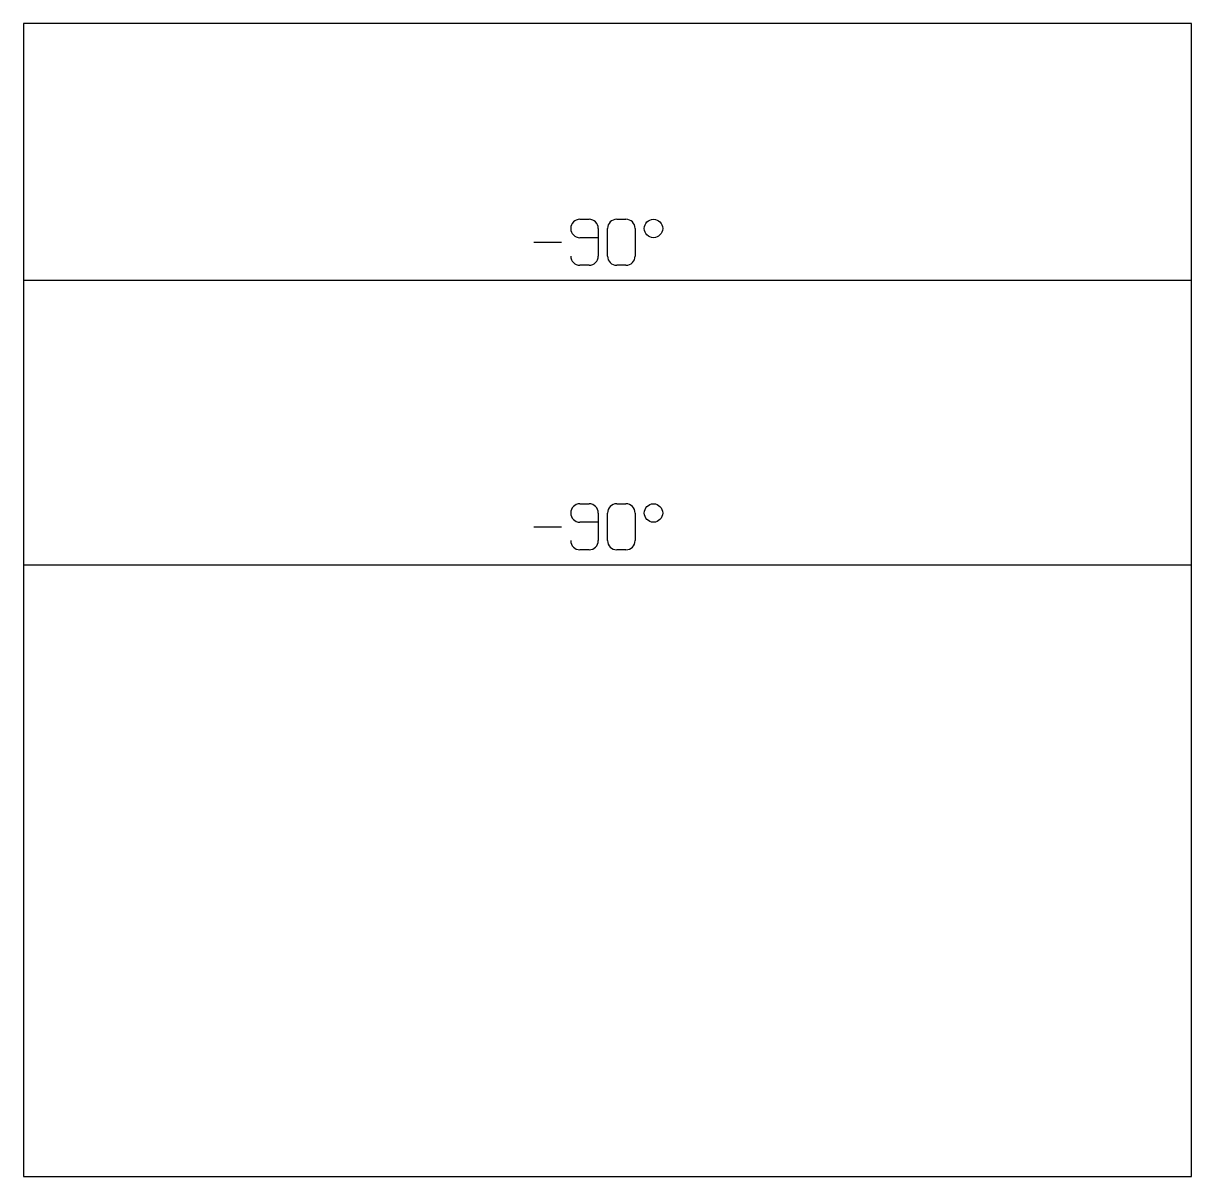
# Model space of a CAD drawing. Header units: millimetres. Extents: x 0 to 50.8, y 0 to 50.1.
import ezdxf

# ---------------------------------------------------------------- set-up
doc = ezdxf.new("R2010")
doc.units = ezdxf.units.MM
for name, color, linetype in [('Unfold021_Sketch', 7, 'CONTINUOUS'), ('Unfold021_Sketch_Bend_Labels', 7, 'CONTINUOUS'), ('Unfold021_Sketch_Bends', 7, 'CONTINUOUS')]:
    doc.layers.add(name, color=color, linetype=linetype)

msp = doc.modelspace()

# ---------------------------------------------------------------- linework, layer by layer
at = {"layer": 'Unfold021_Sketch'}
for p, q in [((0, 50.138), (0, 40.138)), ((50.8, 50.138), (0, 50.138)), ((50.8, 40.138), (50.8, 50.138)), ((0, 40.138), (0, 37.769)), ((50.8, 37.769), (50.8, 40.138)), ((0, 37.769), (0, 27.769)), ((50.8, 27.769), (50.8, 37.769)), ((0, 27.769), (0, 25.4)), ((50.8, 25.4), (50.8, 27.769)), ((0, 25.4), (0, 0)), ((50.8, 0), (50.8, 25.4)), ((0, 0), (50.8, 0))]:
    msp.add_line(p, q, dxfattribs=at)
at = {"layer": 'Unfold021_Sketch_Bend_Labels'}
for p, q in [((24.2, 41.62), (24.6, 41.62)), ((25, 41.22), (25, 40.02)), ((25.4, 40.02), (25.4, 41.22)), ((25.8, 41.62), (26.2, 41.62)), ((26.6, 41.22), (26.6, 40.02)), ((25, 40.82), (24.2, 40.82)), ((22.2, 40.62), (23.4, 40.62)), ((24.6, 39.62), (24.2, 39.62)), ((26.2, 39.62), (25.8, 39.62)), ((24.2, 29.251), (24.6, 29.251)), ((25.8, 29.251), (26.2, 29.251)), ((25, 28.451), (24.2, 28.451)), ((25, 28.851), (25, 27.651)), ((25.4, 27.651), (25.4, 28.851)), ((26.6, 28.851), (26.6, 27.651)), ((22.2, 28.251), (23.4, 28.251)), ((24.6, 27.251), (24.2, 27.251)), ((26.2, 27.251), (25.8, 27.251))]:
    msp.add_line(p, q, dxfattribs=at)
for centre in [(27.4, 41.22), (27.4, 28.851)]:
    msp.add_circle(centre, 0.4, dxfattribs=at)
for centre, start, end in [((24.2, 41.22), 90, -90), ((24.6, 41.22), 0, 90), ((25.8, 41.22), 90, 180), ((26.2, 41.22), 0, 90), ((24.2, 40.02), -180, -90), ((24.6, 40.02), -90, 0), ((25.8, 40.02), 180, -90), ((26.2, 40.02), -90, 0), ((24.2, 28.851), 90, -90), ((24.6, 28.851), 0, 90), ((25.8, 28.851), 90, 180), ((26.2, 28.851), 0, 90), ((24.2, 27.651), -180, -90), ((24.6, 27.651), -90, 0), ((25.8, 27.651), 180, -90), ((26.2, 27.651), -90, 0)]:
    msp.add_arc(centre, 0.4, start, end, dxfattribs=at)
at = {"layer": 'Unfold021_Sketch_Bends'}
for p, q in [((50.8, 38.953), (0, 38.953)), ((50.8, 26.584), (0, 26.584))]:
    msp.add_line(p, q, dxfattribs=at)

doc.saveas('drawing.dxf')
